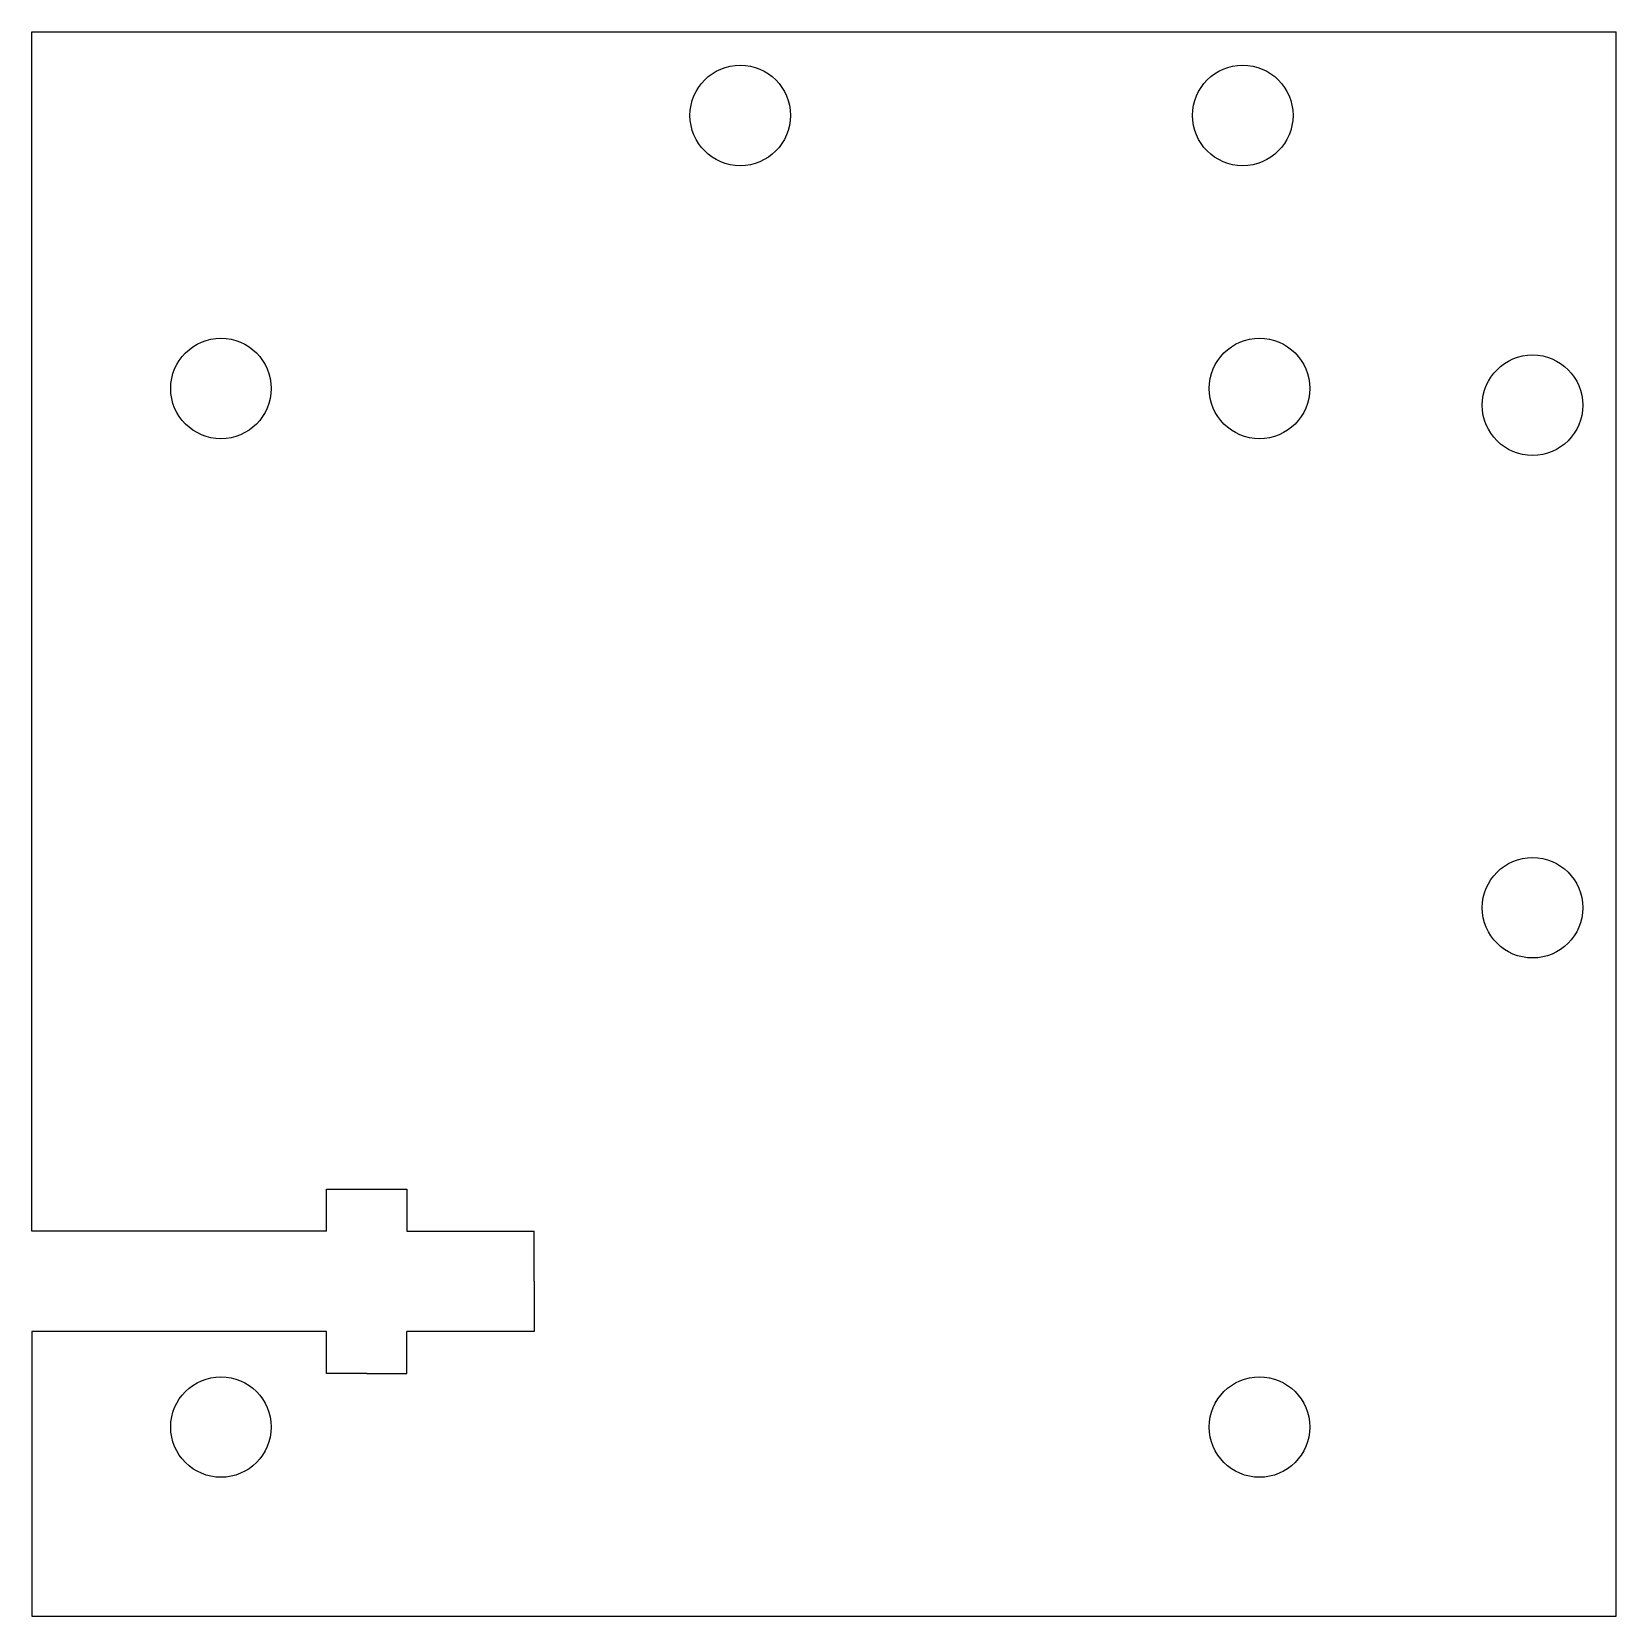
# Model space of a CAD drawing. Header units: millimetres. Extents: x -27.5 to 19.8, y -34.7 to 12.6.
import ezdxf

# ---------------------------------------------------------------- set-up
doc = ezdxf.new("R2010")
doc.units = ezdxf.units.MM

msp = doc.modelspace()

# ---------------------------------------------------------------- linework, layer by layer
at = {"color": 7, "linetype": 'Continuous'}
for p, q in [((-27.469, 12.562), (19.831, 12.562)), ((-27.469, -23.238), (-27.469, 12.562)), ((19.831, -34.738), (19.831, 12.562)), ((-18.669, -23.238), (-18.669, -21.988)), ((-18.669, -21.988), (-17.469, -21.988)), ((-17.469, -21.988), (-16.269, -21.988)), ((-16.269, -21.988), (-16.269, -23.238)), ((-18.669, -23.238), (-27.469, -23.238)), ((-16.269, -23.238), (-12.469, -23.238)), ((-12.469, -24.738), (-12.469, -23.238)), ((-12.469, -24.738), (-12.469, -26.238)), ((-18.669, -26.238), (-27.469, -26.238)), ((-27.469, -26.238), (-27.469, -34.738)), ((-18.669, -27.488), (-18.669, -26.238)), ((-12.469, -26.238), (-16.269, -26.238)), ((-16.269, -27.488), (-16.269, -26.238)), ((-17.469, -27.488), (-18.669, -27.488)), ((-17.469, -27.488), (-16.269, -27.488)), ((-27.469, -34.738), (19.831, -34.738))]:
    msp.add_line(p, q, dxfattribs=at)
for centre in [(-6.319, 10.062), (8.681, 10.062), (-21.819, 1.912), (9.181, 1.912), (17.331, 1.412), (17.331, -13.588), (-21.819, -29.088), (9.181, -29.088)]:
    msp.add_circle(centre, 1.5, dxfattribs=at)

doc.saveas('drawing.dxf')
